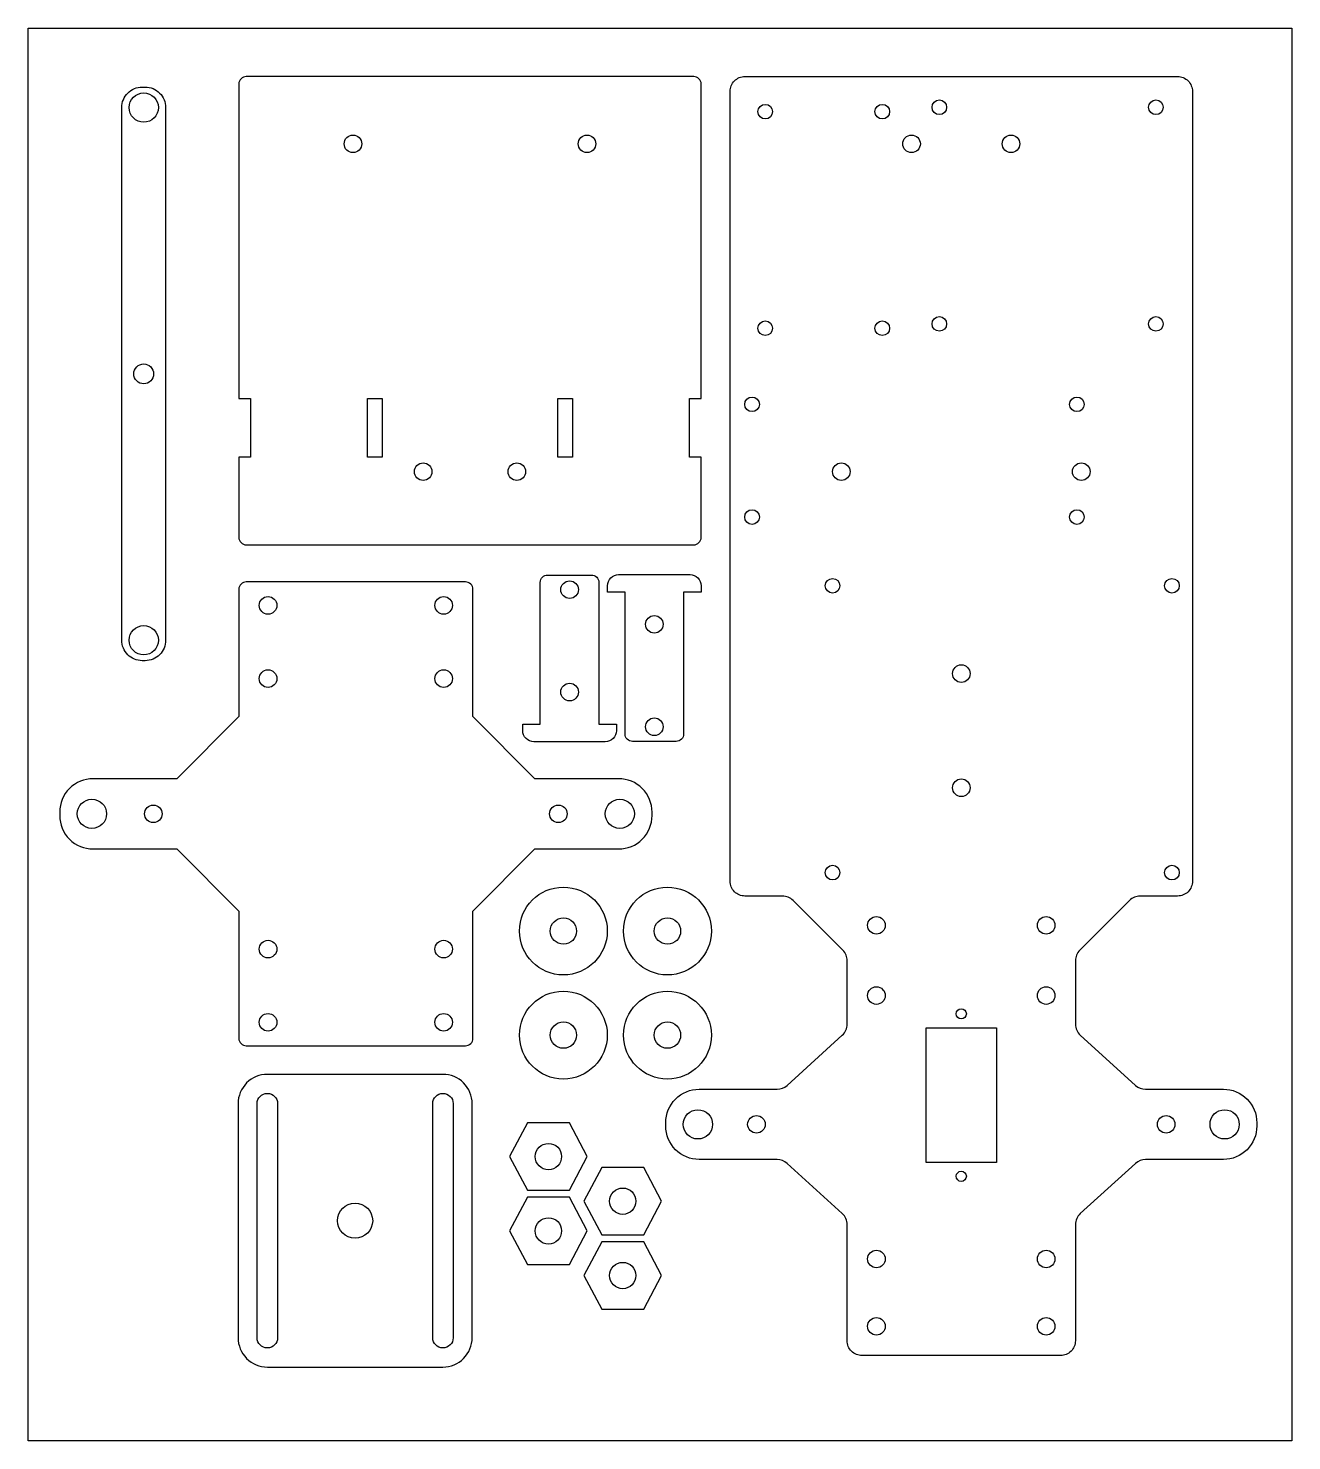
# Model space of a CAD drawing. Header units: inches. Extents: x -6.28 to 2.22, y -9.18 to 0.32.
import ezdxf

# ---------------------------------------------------------------- set-up
doc = ezdxf.new("R2010")
doc.units = ezdxf.units.IN
doc.layers.get('0').update_dxf_attribs({"linetype": 'CONTINUOUS'})

msp = doc.modelspace()

# ---------------------------------------------------------------- linework, layer by layer
for points in [[(2.2232, 0.3247), (2.2232, -9.1753), (-6.2768, -9.1753), (-6.2768, 0.3247)], [(-3.9941, -2.5591), (-3.9941, -2.1654), (-3.8957, -2.1654), (-3.8957, -2.5591)], [(-2.7146, -2.5591), (-2.7146, -2.1654), (-2.6161, -2.1654), (-2.6161, -2.5591)], [(0.2362, -6.3976), (0.2362, -7.3031), (-0.2362, -7.3031), (-0.2362, -6.3976)], [(-2.6358, -7.0376), (-2.9192, -7.0376), (-3.0386, -7.264), (-2.9192, -7.4904), (-2.6358, -7.4904), (-2.5164, -7.264)], [(-2.1358, -7.3376), (-2.4192, -7.3376), (-2.5386, -7.564), (-2.4192, -7.7904), (-2.1358, -7.7904), (-2.0164, -7.564)], [(-2.6358, -7.5376), (-2.9192, -7.5376), (-3.0386, -7.764), (-2.9192, -7.9904), (-2.6358, -7.9904), (-2.5164, -7.764)], [(-2.1358, -7.8376), (-2.4192, -7.8376), (-2.5386, -8.064), (-2.4192, -8.2904), (-2.1358, -8.2904), (-2.0164, -8.064)]]:
    msp.add_lwpolyline(points, close=True)
for points in [[(-4.7815, -2.5591), (-4.8602, -2.5591), (-4.8602, -3.0996, 0.414214), (-4.8102, -3.1496), (-1.8, -3.1496, 0.414214), (-1.75, -3.0996), (-1.75, -2.5591), (-1.8287, -2.5591), (-1.8287, -2.1654), (-1.75, -2.1654), (-1.75, -0.05, 0.414214), (-1.8, 0), (-4.8102, 0, 0.414214), (-4.8602, -0.05), (-4.8602, -2.1654), (-4.7815, -2.1654)], [(1.4551, 0, -0.414214), (1.5551, -0.1), (1.5551, -5.4118, -0.414214), (1.4551, -5.5118), (1.2028, -5.5118, 0.198912), (1.1321, -5.5411), (0.797, -5.8762, 0.198912), (0.7677, -5.9469), (0.7677, -6.3731, 0.211309), (0.8004, -6.4471), (1.1722, -6.785, 0.186575), (1.2394, -6.811), (1.7632, -6.811, -0.414214), (1.9882, -7.036), (1.9882, -7.0585, -0.414214), (1.7632, -7.2835), (1.2394, -7.2835, 0.186575), (1.1722, -7.3095), (0.8004, -7.6474, 0.211309), (0.7677, -7.7214), (0.7677, -8.5024, -0.414214), (0.6677, -8.6024), (-0.6677, -8.6024, -0.414214), (-0.7677, -8.5024), (-0.7677, -7.7214, 0.211309), (-0.8004, -7.6474), (-1.1722, -7.3095, 0.186575), (-1.2394, -7.2835), (-1.7632, -7.2835, -0.414214), (-1.9882, -7.0585), (-1.9882, -7.036, -0.414214), (-1.7632, -6.811), (-1.2394, -6.811, 0.186575), (-1.1722, -6.785), (-0.8004, -6.4471, 0.211309), (-0.7677, -6.3731), (-0.7677, -5.9469, 0.198912), (-0.797, -5.8762), (-1.1321, -5.5411, 0.198912), (-1.2028, -5.5118), (-1.4551, -5.5118, -0.414214), (-1.5551, -5.4118), (-1.5551, -0.1, -0.414214), (-1.4551, 0)], [(-5.3524, -3.7913, -0.414214), (-5.4902, -3.9291), (-5.5098, -3.9291, -0.414214), (-5.6476, -3.7913), (-5.6476, -0.2087, -0.414214), (-5.5098, -0.0709), (-5.4902, -0.0709, -0.414214), (-5.3524, -0.2087)], [(-2.8679, -4.7227), (-3.2854, -4.3051), (-3.2854, -3.4496, 0.414214), (-3.3354, -3.3996), (-4.8102, -3.3996, 0.414214), (-4.8602, -3.4496), (-4.8602, -4.3051), (-5.2778, -4.7227), (-5.8402, -4.7227, 0.414214), (-6.0652, -4.9477), (-6.0652, -4.9701, 0.414214), (-5.8402, -5.1951), (-5.2778, -5.1951), (-4.8602, -5.6127), (-4.8602, -6.4682, 0.414214), (-4.8102, -6.5182), (-3.3354, -6.5182, 0.414214), (-3.2854, -6.4682), (-3.2854, -5.6127), (-2.8679, -5.1951), (-2.3054, -5.1951, 0.414214), (-2.0804, -4.9701), (-2.0804, -4.9477, 0.414214), (-2.3054, -4.7227)], [(-2.875, -4.4746, -0.414214), (-2.95, -4.3996), (-2.95, -4.3565), (-2.8319, -4.3565), (-2.8319, -3.4026, -0.414214), (-2.7819, -3.3526), (-2.4882, -3.3526, -0.414214), (-2.4382, -3.4026), (-2.4382, -4.3565), (-2.3201, -4.3565), (-2.3201, -4.3996, -0.414214), (-2.3951, -4.4746)], [(-1.825, -3.3496, -0.414214), (-1.75, -3.4246), (-1.75, -3.4677), (-1.8681, -3.4677), (-1.8681, -4.4217, -0.414214), (-1.9181, -4.4717), (-2.2118, -4.4717, -0.414214), (-2.2618, -4.4217), (-2.2618, -3.4677), (-2.3799, -3.4677), (-2.3799, -3.4246, -0.414214), (-2.3049, -3.3496)], [(-3.2904, -8.4825), (-3.2904, -6.9077, 0.414214), (-3.4872, -6.7109), (-4.6683, -6.7109, 0.414214), (-4.8652, -6.9077), (-4.8652, -8.4825, 0.414214), (-4.6683, -8.6794), (-3.4872, -8.6794, 0.414214)], [(-4.5994, -6.9077), (-4.5994, -8.4825, -1), (-4.7372, -8.4825), (-4.7372, -6.9077, -1)], [(-3.4183, -6.9077), (-3.4183, -8.4825, -1), (-3.5561, -8.4825), (-3.5561, -6.9077, -1)]]:
    msp.add_lwpolyline(points, format="xyb", close=True)
for centre, radius in [((-5.5, -0.2087), 0.0984), ((-1.3189, -0.2362), 0.0492), ((-0.5315, -0.2362), 0.0492), ((-0.1476, -0.2067), 0.0492), ((1.3091, -0.2067), 0.0492), ((-4.0925, -0.4528), 0.0591), ((-2.5177, -0.4528), 0.0591), ((-0.3346, -0.4528), 0.0591), ((0.3346, -0.4528), 0.0591), ((-0.1476, -1.6634), 0.0492), ((1.3091, -1.6634), 0.0492), ((-1.3189, -1.6929), 0.0492), ((-0.5315, -1.6929), 0.0492), ((-5.5, -2), 0.0669), ((-1.4075, -2.2047), 0.0492), ((0.7776, -2.2047), 0.0492), ((-3.6201, -2.6575), 0.0591), ((-2.9902, -2.6575), 0.0591), ((-0.8071, -2.6575), 0.0591), ((0.8071, -2.6575), 0.0591), ((-1.4075, -2.9626), 0.0492), ((0.7776, -2.9626), 0.0492), ((-2.635, -3.451), 0.0591), ((-0.8661, -3.4252), 0.0492), ((1.4173, -3.4252), 0.0492), ((-4.6634, -3.5571), 0.0591), ((-3.4823, -3.5571), 0.0591), ((-5.5, -3.7913), 0.0984), ((-2.065, -3.6843), 0.0591), ((0, -4.0157), 0.0591), ((-4.6634, -4.0492), 0.0591), ((-3.4823, -4.0492), 0.0591), ((-2.635, -4.14), 0.0591), ((-2.065, -4.3732), 0.0591), ((0, -4.7835), 0.0591), ((-5.8487, -4.9589), 0.0984), ((-5.4353, -4.9589), 0.0591), ((-2.7104, -4.9589), 0.0591), ((-2.297, -4.9589), 0.0984), ((-0.8661, -5.3543), 0.0492), ((1.4173, -5.3543), 0.0492), ((-2.6768, -5.747), 0.2953), ((-1.9768, -5.747), 0.2953), ((-2.6768, -5.747), 0.0886), ((-1.9768, -5.747), 0.0886), ((-0.5709, -5.7087), 0.0591), ((0.5709, -5.7087), 0.0591), ((-4.6634, -5.8686), 0.0591), ((-3.4823, -5.8686), 0.0591), ((-2.6768, -6.447), 0.2953), ((-1.9768, -6.447), 0.2953), ((-0.5709, -6.1811), 0.0591), ((0.5709, -6.1811), 0.0591), ((0, -6.3041), 0.0344), ((-4.6634, -6.3608), 0.0591), ((-3.4823, -6.3608), 0.0591), ((-2.6768, -6.447), 0.0886), ((-1.9768, -6.447), 0.0886), ((-1.7717, -7.0472), 0.0984), ((-1.378, -7.0472), 0.0591), ((1.378, -7.0472), 0.0591), ((1.7717, -7.0472), 0.0984), ((-2.7775, -7.264), 0.0886), ((0, -7.3967), 0.0344), ((-2.2775, -7.564), 0.0886), ((-4.0778, -7.6951), 0.1181), ((-2.7775, -7.764), 0.0886), ((-2.2775, -8.064), 0.0886), ((-0.5709, -7.9528), 0.0591), ((0.5709, -7.9528), 0.0591), ((-0.5709, -8.4055), 0.0591), ((0.5709, -8.4055), 0.0591)]:
    msp.add_circle(centre, radius)

doc.saveas('drawing.dxf')
